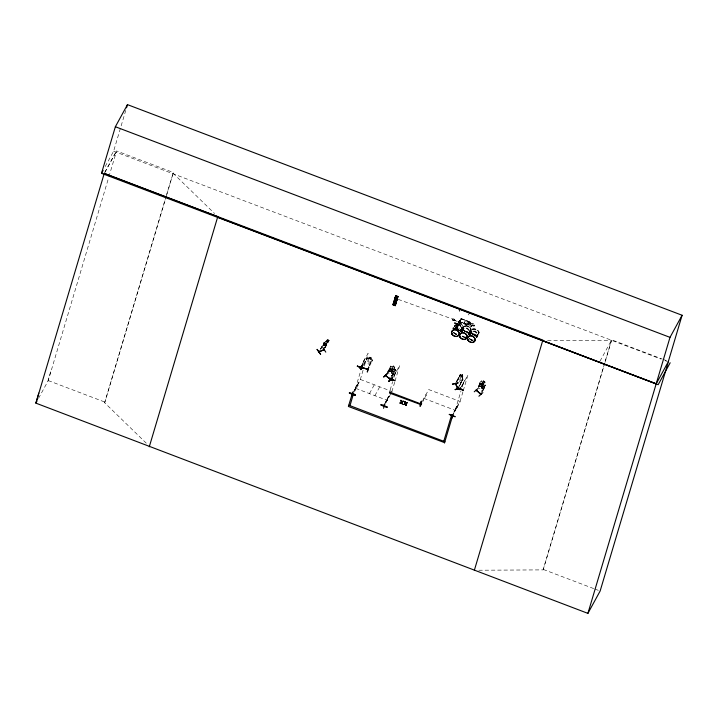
<?xml version="1.0" encoding="UTF-8"?>
<svg xmlns="http://www.w3.org/2000/svg" width="718" height="718" viewBox="0 0 718 718"><rect width="100%" height="100%" fill="white"/><g stroke="black" fill="none" stroke-linecap="round" stroke-linejoin="round"><path stroke-width="0.54" stroke-dasharray="3.59 2.69" d="M394.056 372.875L392.925 373.593L389.174 370.524L389.219 368.998M389.318 368.989L389.273 370.479L392.952 373.486M454.027 319.779L453.713 320.659L454.036 319.761L468.908 325.559L469.123 325.083L459.367 321.601M453.973 319.995L454.261 319.178L454.018 320.066M483.106 388.501L484.237 387.882L483.124 388.573L479.543 385.342L479.651 383.753M483.124 388.573L479.579 385.306L479.705 383.789M461.737 329.724L461.845 328.88M468.486 334.265A3.958 3.177 28.7 0 0 466.09 330.845A3.958 3.177 28.7 0 0 461.97 330.962L462.527 329.275L463.999 328.18M462.033 331.052L462.15 330.199M460.229 329.697C462.545 329.661 463.828 326.861 462.5 325.012M462.939 327.659L463.056 326.798M466.233 331.878L466.637 331.339M466.314 331.967L465.928 331.312M467.876 327.004L468.127 326.995M467.983 326.869L467.705 326.645M469.814 331.904L468.576 334.391M469.994 334.076L470.487 332.299L471.959 331.204M474.185 334.355L474.49 335.019M475.944 330.109L475.522 329.688M474.885 334.983L474.436 334.391M475.971 329.912L475.81 329.768M477.775 334.929L476.537 337.415M461.369 382.2L460.471 382.829L458.452 378.799L460.346 374.204L461.477 375.523M458.838 377.165L458.452 378.799M453.92 320.075L460.211 322.669L458.748 322.113L459.071 321.467L469.123 325.083M459.664 322.104L460.319 320.264L459.861 322.211M47.9 381.222L50.79 371.197M105.196 166.567L113.615 151.193L125.901 109.917M38.512 398.373L48.259 380.576L108.606 177.768M108.93 176.691L116.594 150.942L173.361 172.499L166.343 196.104M146.248 443.15L104.675 402.78L165.84 197.235M166.163 196.167L173.361 172.499M104.675 402.78L166.02 197.181M355.428 388.537L360.75 370.641M363.084 370.219L360.265 379.696L354.737 389.802M364.34 366.009L368.101 353.373L362.222 363.846M366.701 358.327L367.176 358.704L366.647 358.497M363.416 364.394L366.943 357.815L369.097 358.165M371.018 358.955L372.759 360.023L369.743 365.615M371.152 362.994L369.958 363.855C367.293 365.462 364.25 358.964 365.471 362.105M371.897 360.499L372.489 360.526L371.897 360.499L369.214 365.408M387.029 400.545L388.6 395.277M390.161 390.018L392.674 381.59M393.922 377.381L394.864 374.222M391.875 391.696L394.694 382.227M395.008 381.168L399.711 365.381L393.652 376.429M459.071 321.467L458.748 322.113M459.825 322.149L459.403 321.538M459.637 321.493L459.87 320.641L460.525 320.892L459.726 320.802M459.807 321.7L461.27 318.945L459.188 322.992M461.539 318.909L461.046 318.442L460.812 318.963L470.685 322.31M459.43 321.395L460.22 321.601L460.382 321.054M460.489 322.158L460.211 322.669M465.713 324.374C462.266 324.042 465.12 319.025 467.517 321.063M470.523 322.606L460.983 318.675M470.918 326.358L471.834 326.178L470.918 326.358L459.224 321.888M472.202 325.523L474.14 326.259L474.751 325.119L468.746 322.283L466.897 322.238L466.341 323.253L471.214 325.766L472.157 325.469M455.275 410.122L460.92 391.166M462.168 386.957L463.11 383.798M462.939 391.804L460.121 401.281L454.063 412.329M463.254 390.754L467.948 374.958L461.378 386.957M478.798 570.227L543.131 569.886L611.476 340.26L546.021 340.601M543.131 569.886L604.673 363.452M604.996 362.375L611.7 339.838L662.274 359.054M364.95 358.668L362.366 363.398M357.259 384.543L354.665 389.282M358.102 385.099L357.573 384.893L358.102 385.099L354.423 391.893M388.51 396.83L389.102 396.866L388.51 396.83L385.404 402.511M396.56 370.667L393.446 376.349M388.86 396.551L385.754 402.233M426.304 395.133L425.774 394.927L426.304 395.133L422.624 401.927M464.806 380.253L461.18 386.876M457.106 406.128L453.65 412.374M457.24 407.07L456.765 406.693L457.24 407.07L454.656 411.8M452.403 320.165C454.081 317.087 450.841 320.838 453.713 320.659M454.189 327.022L455.302 325.541A4.021 3.231 28.7 0 0 454.252 326.968M467.194 332.694C479.83 330.172 458.712 319.555 464.429 331.294M465.892 331.393L465.847 331.922M466.871 332.075L466.7 331.42L466.736 331.94M474.015 334.426L474.006 334.884M474.634 334.974L474.867 334.678M104.819 172.365L116.298 151.399M104.774 172.526L116.594 150.942M320.551 348.795L324.24 342.701L322.741 345.825M320.677 348.966L324.276 342.36L320.47 349.585M325.353 345.053L328.368 339.497L326.699 340.197L324.033 344.093L324.392 344.622L325.945 343.967L327.255 342.746M323.818 345.672L326.699 340.197M323.971 348.849L328.368 340.718L327.731 340.7M324.626 348.033L328.736 340.79L328.395 341.158M324.967 347.665L328.736 340.79M325.083 347.844L329.221 340.278L327.605 343.267M362.428 363.927L365.022 359.188M363.416 365.579L367.23 358.533M354.351 390.305L357.465 384.624M354.414 390.745L360.517 379.517L392.037 391.489M369.258 365.238L371.951 360.328M369.474 393.599L374.32 384.758M392.091 376.537L395.654 369.958L390.816 366.072L388.016 371.152L387.971 372.687L391.732 375.747L394.308 372.166M387.316 372.633L390.861 366.027M374.895 395.663L379.732 386.814M387.891 372.866L391.113 366.97L390.547 366.736L391.113 366.97M393.635 369.357L392.01 368.083L393.635 369.357L393.042 370.452L393.563 371.466L392.45 373.495L391.184 373.701L389.703 372.471L389.38 370.937L391.66 366.781L392.656 367.077L393.267 365.866L394.864 367.176L394.263 368.262M392.701 367.033L393.293 365.947M390.7 378.018L395.008 370.156L395.447 370.515L392.216 376.411M394.038 375.927L396.632 371.197M385.458 402.34L388.564 396.659M385.961 402.304L389.066 396.632M385.988 402.547L391.498 392.477M454.745 326.098L455.822 324.141M458.64 322.84L461.046 318.442M458.533 323.181L460.992 318.63M458.631 323.333L459.655 321.44M459.035 323.486L460.525 320.892M464.07 323.271L465.435 320.766L467.49 321.152M422.606 400.779L428.709 389.551L460.238 401.524L454.7 411.629M460.606 331.815L461.162 330.801M461.396 330.397L462.5 328.341M461.378 331.563L462.491 329.535M462.715 329.131L463.846 327.085M471.816 326.232L473.216 323.639L472.668 323.064L460.92 318.675M468.576 334.848L469.132 333.825M469.357 333.421L470.461 331.366M470.452 332.56L469.339 334.588A3.958 3.177 28.7 0 1 473.09 333.511A3.958 3.177 28.7 0 1 476.303 336.41M470.676 332.147L471.807 330.109M478.314 334.597L477.326 336.446M456.307 381.788L460.409 374.186M456.495 381.743L460.265 374.859L457.267 381.231M457.079 381.276L460.498 375.334M462.069 374.437L461.423 375.631L460.794 375.137L459.682 377.165L459.637 378.898L460.444 380.495L461.351 380.486L462.886 376.133L462.069 374.437L462.877 376.169L462.338 377.237L462.984 379.346L458.874 386.912M457.752 388.357L462.598 379.517L459.071 386.867M461.764 386.455L464.869 380.773M454.198 411.89L457.312 406.209M478.251 386.455L481.293 380.89L485.835 384.965M478.673 386.831C479.848 386.266 481.374 380.262 481.356 381.922M478.807 386.715L481.491 381.796M481.769 383.986L482.37 382.9L483.878 384.292L483.241 385.413L483.77 386.428L482.658 388.456L481.428 388.635L480.019 387.334L479.732 385.772L482.011 381.617L482.981 381.94L483.537 380.773L485.108 382.111L484.47 383.232L484.964 384.274L483.86 386.311L482.613 386.49L481.195 385.207L480.907 383.645M483.582 380.737L482.99 381.823M485.045 382.102L484.515 383.197M480.907 393.006L485.215 385.153L485.637 385.53L482.406 391.427M482.9 390.053L484.488 387.164L484.318 386.32L480.046 382.99M482.272 391.543L485.772 384.929M599.988 361.226L611.7 339.838M461.046 318.451L473.126 323.692M323.585 345.726L326.555 344.55L327.623 343.195M459.682 320.892L460.202 321.009M452.905 318.72L454.261 319.178M463.756 327.076L464.358 326.457M460.615 331.366L461.728 329.885L461.701 328.036M465.838 331.411L466.512 331.294M469.904 332.075L470.505 331.465M474.149 335.45C489.82 334.301 464.591 321.601 473.207 334.974M469.168 334.723L469.895 334.023M474.724 334.462L473.889 334.337M474.813 335.037L473.907 335.073M459.708 321.018L460.319 321.26M394.864 367.176L394.155 368.298L394.756 369.312L393.644 371.341L392.369 371.565L390.87 370.344L390.547 368.819M395.313 369.196L395.654 369.958M395.008 370.156L395.447 370.515M391.418 369.169L389.659 368.19L394.37 372.202L393.042 370.452M391.732 375.747L392.773 375.119M482.002 380.935C479.705 380.693 478.7 385.548 478.385 387.496L481.886 390.763L482.99 390.071M485.215 385.153L485.637 385.53M482.37 382.9L483.878 384.292M484.273 386.365L484.587 387.155M324.267 342.423L328.943 340.17M462.661 330.621L461.836 331.061A4.021 3.231 28.7 0 1 468.324 333.52M472.318 329.481L473.108 329.059M469.796 334.085L470.622 333.646M324.356 342.881L323.782 342.899M325.981 341.714L327.534 341.068M324.868 343.751L326.421 343.096M323.63 345.681L326.555 344.55M460.346 374.204L460.92 374.41M460.265 374.859L460.31 375.388M462.984 379.346L460.857 374.428M462.598 379.517L462.832 379.993M466.072 325.828L467.068 325.864M480.046 383.089L480.746 383.188M459.107 322.822L461.871 324.222A3.967 3.195 28.7 0 0 458.138 322.84M390.493 368.908L391.489 369.205M480.845 383.744L481.805 384.076M398.257 299.379L452.843 319.178M663.306 359.44L666.403 360.615M113.615 151.193L661.018 359.072M665.146 360.642L667.21 361.423M459.861 310.768L459.044 310.454L459.879 311.549M459.628 321.143L460.283 321.395M367.831 357.788L372.292 359.485M423.871 398.391L455.4 410.364M355.67 388.357L387.199 400.33M48.259 380.576L105.025 402.134M543.364 569.473L593.939 588.679M594.971 589.074L599.099 590.645M466.476 331.366L466.942 331.824M391.346 369.474L392.845 370.694L393.958 368.657L392.459 367.436L390.179 371.601L391.66 372.83L392.773 370.802L391.292 369.573M481.67 384.336L483.088 385.62M481.607 384.435L483.017 385.728M173.011 173.146L214.583 213.524M468.073 313.883L468.998 315.014M469.662 331.061L469.823 331.985M469.994 333.987L470.146 334.92A4.021 3.231 28.7 0 1 474.777 331.438A4.021 3.231 28.7 0 1 476.626 337.352M460.364 330.477L460.516 331.402A3.967 3.186 28.7 0 0 460.48 326.69M473.288 334.848A3.949 3.177 28.7 0 1 472.893 329.212A3.949 3.177 28.7 0 1 478.834 332.219A3.949 3.177 28.7 0 1 474.203 335.315M473.171 335.055A3.949 3.177 28.7 0 1 472.525 329.553A3.949 3.177 28.7 0 1 478.538 331.842A3.949 3.177 28.7 0 1 475.074 335.773M470.128 335.028A3.958 3.177 28.7 0 1 474.688 331.635A3.958 3.177 28.7 0 1 476.501 337.451M470.218 334.767A4.021 3.231 28.7 0 1 474.849 331.312A4.021 3.231 28.7 0 1 476.689 337.227M470.353 334.624A3.958 3.177 28.7 0 1 474.912 331.222A3.958 3.177 28.7 0 1 476.725 337.038M472.507 340.476A3.958 3.177 28.7 0 1 469.186 338.331M469.123 335.001A3.958 3.177 28.7 0 1 472.866 333.915A3.958 3.177 28.7 0 1 476.079 336.823M473.709 340.099A3.958 3.177 28.7 0 1 469.41 337.918M472.65 340.26A4.021 3.231 28.7 0 1 469.285 338.079M469.213 334.696A4.021 3.231 28.7 0 1 473.018 333.601A4.021 3.231 28.7 0 1 476.285 336.545M472.588 340.386A4.021 3.231 28.7 0 1 469.213 338.205M469.141 334.821A4.021 3.231 28.7 0 1 472.947 333.726A4.021 3.231 28.7 0 1 476.214 336.67M462.446 325.021A3.967 3.195 28.7 0 1 460.238 329.58A3.967 3.195 28.7 0 0 462.41 325.092M459.08 322.938A3.967 3.195 28.7 0 1 461.791 324.312M460.597 326.519A4.021 3.231 28.7 0 1 460.696 331.303M454.557 326.34A4.021 3.231 28.7 0 1 455.149 325.721M454.521 326.51A3.967 3.186 28.7 0 1 455.113 325.9M460.669 326.394A4.021 3.231 28.7 0 1 460.768 331.178M461.324 327.058A3.967 3.186 28.7 0 1 460.803 330.998M454.386 326.852A3.967 3.186 28.7 0 1 455.338 325.496M456.585 334.435A3.967 3.186 28.7 0 1 453.255 332.281M456.729 334.211A4.021 3.231 28.7 0 1 453.354 332.03M460.364 330.495A4.021 3.231 28.7 0 1 460.507 331.393M456.657 334.337A4.021 3.231 28.7 0 1 453.291 332.156M456.801 334.023A3.967 3.186 28.7 0 1 453.48 331.878M458.578 328.072A3.967 3.186 28.7 0 1 459.376 328.718M460.391 330.361A3.967 3.186 28.7 0 1 460.534 331.24M465.318 331.824A3.949 3.177 28.7 0 1 464.932 326.187A3.949 3.177 28.7 0 1 470.864 329.194A3.949 3.177 28.7 0 1 466.242 332.29M464.42 331.384A3.949 3.177 28.7 0 1 465.093 326.277A3.949 3.177 28.7 0 1 470.676 329.104A3.949 3.177 28.7 0 1 467.113 332.748M462.033 330.971A4.021 3.231 28.7 0 1 467.301 328.629A4.021 3.231 28.7 0 1 468.666 334.328M462.024 331.124A3.958 3.177 28.7 0 1 467.194 328.817A3.958 3.177 28.7 0 1 468.54 334.426M462.392 331.599A3.958 3.177 28.7 0 1 466.951 328.198A3.958 3.177 28.7 0 1 468.764 334.014M465.614 337.388A4.021 3.231 28.7 0 1 461.252 335.18M461.782 331.186A4.021 3.231 28.7 0 1 468.253 333.646M465.686 337.263A4.021 3.231 28.7 0 1 461.324 335.055M465.749 337.074A3.958 3.177 28.7 0 1 461.45 334.893M393.302 371.341L391.624 371.753L391.992 373.89L391.157 371.718L389.21 371.637L390.969 371.215L390.646 369.133L391.454 371.251L393.302 371.341M483.519 386.293L481.886 386.661L482.209 388.842L481.437 386.607L479.552 386.464L481.257 386.096L480.988 383.968L481.724 386.14L483.519 386.293M467.615 322.229L469.168 323.639L466.772 323.863L469.464 324.015L471.385 325.514L472.067 324.204L468.45 322.831L467.894 323.845L471.511 325.236L470.048 323.953L472.247 323.692L469.725 323.576L467.615 322.229M369.689 357.079L369.124 358.282L367.957 358.273L366.844 360.301L367.338 361.54L369.151 362.231L370.596 361.728L371.709 359.7L370.937 358.964L371.628 357.815L369.689 357.079M326.95 340.332L327.946 339.91L326.95 340.332M368.926 358.641L367.813 360.669L369.626 361.36L370.739 359.332L368.926 358.641M369.941 357.492L370.91 358.3L369.941 357.492M392.243 368.522L392.997 369.68L392.243 368.522M393.419 366.386L394.182 367.535L393.419 366.386M473.584 325.003L473.225 325.649L473.871 325.9L474.23 325.245L473.584 325.003M477.093 336.85L476.537 337.864L477.102 336.85M461.225 375.999L460.112 378.027L460.92 379.634L462.033 377.596L461.225 375.999M462.069 375.011L462.383 376.403L462.069 375.011M482.774 382.308L480.495 386.464L481.904 387.765L484.201 383.591L482.774 382.308M482.55 383.394L483.259 384.597L482.55 383.394M483.726 381.267L484.444 382.452L483.726 381.267M477.784 335.01L477.623 334.085L477.775 335.01"/><path stroke-width="1.08" d="M480.836 394.164L476.222 390.018M455.706 384.211L455.867 383.789M360.131 367.463L359.96 367.894M384.498 405.41L384.13 405.948L384.399 405.149M392.145 379.346L391.813 380.028M452.358 415.489L452.367 414.681M319.133 351.344L318.891 351.766L324.168 349.558M324.123 349.289L323.387 349.854L323.944 349.612M455.221 389.668L460.723 388.259M459.789 389.569L460.157 388.725M390.655 379.4L385.719 375.667L385.961 375.092M38.79 393.123L35.9 403.139L587.907 613.369L600.131 591.04L668.467 361.405L656.144 383.924L101.516 173.298L115.374 126.736L127.472 104.631L682.1 315.256L668.243 361.818M126.53 107.799L127.472 104.631M149.281 446.802L217.778 216.63L104.298 173.316M444.648 442.683L348.401 406.469L352.475 393.015M360.705 369.582L362.59 364.573L360.75 369.564M362.464 364.717L361.118 369.51M367.365 368.819L367.185 369.142M367.885 369.07L367.706 369.393M368.747 367.113L367.275 372.068L368.747 367.14M395.627 295.843L392.979 304.764L395.869 295.744L397.844 296.498L395.196 305.617L394.568 305.374L397.413 296.426L395.214 305.635L397.907 296.714L395.824 295.825L396.309 296.112L393.563 304.881L396.291 296.103M392.979 304.755L393.635 305.024L395.869 295.744M393.401 304.926L395.905 295.96M397.413 296.426L394.756 305.392L395.25 305.635M397.754 296.606L395.106 305.518L393.177 304.728M421.134 404.737L389.461 393.042L389.901 391.804M420.99 405.006L421.592 403.579M453.13 328.431C463.774 331.698 459.098 331.106 453.309 327.991M454.763 322.956L460.687 325.29L454.709 323.136M456.558 329.4L458.066 324.294L456.621 329.248M456.819 329.517L458.29 324.581M459.035 330.684L459.206 330.262M451.613 414.968L443.778 441.283M444.496 442.961L452.609 415.677L451.46 415.237M474.356 570.254L542.862 340.081L104.236 173.505L35.9 403.139L36.941 401.236M587.907 613.369L670.002 337.361L682.1 315.256M349.334 393.06C355.643 393.249 359.063 397.907 349.352 393.015M360.256 368.011L360.355 367.562M351.56 396.13L353.328 391.283M353.4 393.545L353.202 394.155L353.624 393.455M388.887 378.368L394.792 380.639L388.985 378.162M380.944 405.051C389.416 408.91 388.86 407.025 381.114 404.638M384.121 405.096L383.654 405.715L384.318 405.733M391.579 379.957L391.822 379.221L391.696 379.777M383.995 405.401L383.888 405.832L384.202 405.069M391.786 380.037L392.118 379.221M383.538 408.273L385.045 403.354M386.84 407.339L387.02 406.882M421.304 401.227L420.174 406.101M420.093 406.289L421.269 401.245M420.865 403.74L421.071 403.399M463.029 390.224L457.222 387.675L463.137 390.036M449.262 414.412C451.775 415.345 461.423 419.285 449.28 414.358M452.439 414.654L451.819 415.713L452.762 415.399M460.058 388.797L460.014 389.668L460.364 388.797M451.81 418.298L453.57 413.496M453.202 328.207L459.107 330.459M349.406 392.827L355.32 395.079M381.016 404.835L386.93 407.079M101.516 173.298L103.096 170.408M317.194 349.37L320.65 354.342L317.006 349.451M319.573 351.228L319.061 351.955L319.483 351.192M323.468 349.783L323.998 349.307M395.421 297.252L397.35 298.078M395.6 296.651L397.53 297.476M394.918 298.966L396.848 299.792M397.844 296.498L397.467 296.561M359.933 367.876L360.301 367.14M359.978 367.957L360.508 367.221M360.167 368.083L360.544 367.347M362.563 367.051L362.258 367.571L362.518 366.979M352.592 393.069L352.26 393.886L352.798 393.141M352.843 393.222L352.466 393.967L352.987 393.383M367.284 368.846L367.069 369.366M367.58 369.591L367.778 368.971M348.84 405.23L444.927 441.723M349.989 405.67L353.471 393.733L352.323 393.293M386.096 375.137L386.257 375.595M386.437 375.415L386.078 375.918M389.039 381.5L392.683 377.812L388.887 381.141M390.341 378.682L390.116 378.853M388.896 381.159L392.549 377.471M390.771 378.96L390.386 379.481L390.78 379.041M394.792 380.639L388.923 378.269M383.897 405.176L383.726 405.724M384.049 405.562L384.247 405.49M384.076 405.966L384.453 405.221M401.721 401.972L403.345 401.227L401.999 402.161C402.942 406.819 402.107 400.563 400.518 403.274L400.043 403.094L401.416 402.143L400.922 400.303L401.82 401.784L401.371 400.473M400.043 403.094L401.515 401.954L400.922 400.303M400.518 403.274L401.694 402.331M402.502 404.028L401.999 402.161M402.879 401.039L403.345 401.227M404.755 401.757C406.576 405.49 403.66 401.676 405.203 401.927L405.562 403.426L405.203 401.927M405.526 403.794L403.875 404.548L405.526 403.794L406.334 405.482L405.832 403.615L406.334 405.482M406.711 402.502L407.079 402.861L406.711 402.502L405.562 403.426M421.107 403.669L421.421 403.893M421.637 403.651L421.448 404.189L420.954 403.758M452.627 384.175L458.147 382.784M455.463 384.229L455.383 383.376M457.994 388.77L455.571 383.331M458.201 388.438L457.752 388.896L457.931 388.034M457.851 388.079L457.554 388.429L458.012 388.079M457.922 388.51L455.203 383.699M460.014 389.668L460.391 388.923M452.322 415.937L452.582 415.345M478.143 388.366L474.239 391.804M476.052 390.395L476.357 389.901M476.644 390.565L476.824 390.242M476.564 390.807L476.833 390.323M478.888 396.228L482.864 392.611M480.315 393.841L480.548 393.67M480.638 393.679L480.459 394.002M480.961 393.967L480.629 394.487M670.181 362.769L658.182 384.686L542.7 340.619M456.621 326.519L457.213 326.753M319.088 351.928L324.069 349.819M387.307 373.414L383.618 377.094L387.648 373.459M388.761 381.303L392.531 377.453M361.791 367.149L367.634 369.348M367.634 369.582L361.809 367.347M401.901 402.34L403.247 401.407M405.733 403.803L407.187 402.681M403.875 404.548L405.347 403.417M322.588 347.09L325.784 352.134M452.412 384.076L458.048 382.972M455.284 389.479L460.776 388.034M455.176 389.614L460.714 388.196M390.161 378.996L390.574 379.301M476.231 390.26L480.827 394.335M397.233 296.471L397.889 296.722M352.798 393.733L353.328 393.967M115.374 126.736L670.002 337.361M217.626 217.168L656.243 383.735M456.63 326.968L457.178 327.112L456.522 326.923M393.644 303.804L395.304 304.441M393.446 303.822L395.421 304.576M393.374 304.71L395.035 305.347M389.748 392.082L421.269 404.054M400.824 400.482L401.272 400.653M404.656 401.945L405.105 402.116M400.141 402.906L400.617 403.085M457.16 387.855L463.065 390.143M357.313 366.27L363.218 368.558M390.412 379.463L385.656 375.541M405.428 403.974L405.885 405.311M401.586 402.52L402.053 403.857M395.331 299.621L396.201 299.953L395.331 299.621M456.98 324.096L455.508 329.041L456.998 324.087M457.285 324.168L455.768 329.104L457.285 324.168M357.367 366.09L363.281 368.451L357.367 366.09M395.151 298.158L397.126 298.903L395.151 298.158M394.649 299.864L396.614 300.618L394.649 299.864M362.114 366.826L361.854 367.419L362.105 366.844M468.082 340.368A3.949 3.177 28.7 0 0 474.634 341.328A3.949 3.177 28.7 0 0 471.25 335.862A3.949 3.177 28.7 0 0 468.082 340.368M468.154 340.233A3.949 3.177 28.7 0 0 474.706 341.194A3.949 3.177 28.7 0 0 471.322 335.728A3.949 3.177 28.7 0 0 468.154 340.233M452.134 334.328A3.967 3.195 28.7 0 0 458.721 335.297A3.967 3.195 28.7 0 0 455.32 329.795A3.967 3.195 28.7 0 0 452.134 334.328M452.178 334.247A3.967 3.195 28.7 0 0 458.766 335.216A3.967 3.195 28.7 0 0 455.365 329.715A3.967 3.195 28.7 0 0 452.178 334.247M460.112 337.343A3.949 3.177 28.7 0 0 466.664 338.304A3.949 3.177 28.7 0 0 463.29 332.838A3.949 3.177 28.7 0 0 460.112 337.343M460.193 337.2A3.949 3.177 28.7 0 0 466.745 338.16A3.949 3.177 28.7 0 0 463.361 332.703A3.949 3.177 28.7 0 0 460.193 337.2"/></g></svg>
